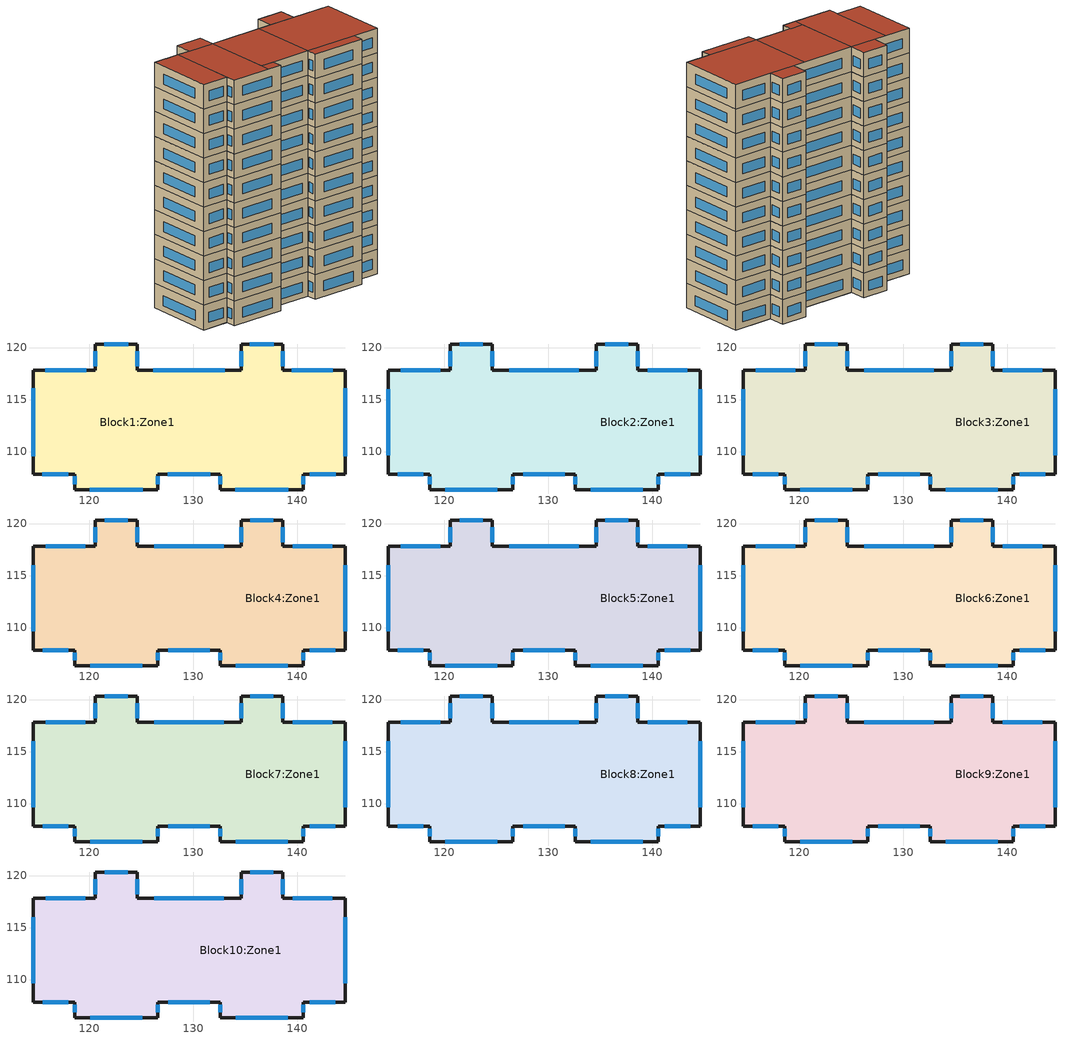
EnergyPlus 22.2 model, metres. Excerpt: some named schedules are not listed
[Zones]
Block1:Zone1
 floor ground (Copy of Project wall_3): 126.59,106.32 118.59,106.32 118.59,107.82 126.59,107.82 z0; 140.59,106.32 132.59,106.32 132.59,107.82 140.59,107.82 z0; 124.59,117.82 120.59,117.82 120.59,120.32 124.59,120.32 z0; 134.59,107.82 114.59,107.82 114.59,117.82 134.59,117.82 z0; 138.59,117.82 134.59,117.82 134.59,120.32 138.59,120.32 z0; 144.59,107.82 134.59,107.82 134.59,117.82 144.59,117.82 z0
 wall outside (Copy of Project wall_3): 120.59,117.82 114.59,117.82 114.59,107.82 118.59,107.82 118.59,106.32 126.59,106.32 126.59,107.82 132.59,107.82 132.59,106.32 140.59,106.32 140.59,107.82 144.59,107.82 144.59,117.82 138.59,117.82 138.59,120.32 134.59,120.32 134.59,117.82 124.59,117.82 124.59,120.32 120.59,120.32 120.59,117.82 z0:3.5
 window (1001): 119.7,117.82 115.78,117.82 / 114.59,116.07 114.59,109.56 / 115.48,107.82 118,107.82 / 118.59,107.6 118.59,106.83 / 120.04,106.32 125.15,106.32 / 126.59,106.83 126.59,107.6 / 127.53,107.82 131.65,107.82 / 132.59,107.6 132.59,106.83 / 134.04,106.32 139.15,106.32 / 140.59,106.83 140.59,107.6 / 141.19,107.82 143.7,107.82 / 144.59,109.56 144.59,116.07 / 143.4,117.82 139.49,117.82 / 138.59,118.19 138.59,119.66 / 137.75,120.32 135.44,120.32 / 134.59,119.66 134.59,118.19 / 133.05,117.82 126.13,117.82 / 124.59,118.19 124.59,119.66 / 123.75,120.32 121.44,120.32 / 120.59,119.66 120.59,118.19 z0.84:2.26
Block2:Zone1
 floor to Block1:Zone1 (Project internal floor_Reversed_Rev): 138.59,117.82 134.59,117.82 134.59,120.32 138.59,120.32 z3.5; 126.59,106.32 124.59,106.32 124.59,107.82 126.59,107.82 z3.5; 132.59,107.82 124.59,107.82 124.59,117.82 132.59,117.82 z3.5; 140.59,106.32 132.59,106.32 132.59,107.82 140.59,107.82 z3.5; 144.59,107.82 132.59,107.82 132.59,117.82 144.59,117.82 z3.5; 124.59,117.82 120.59,117.82 120.59,120.32 124.59,120.32 z3.5; 118.59,107.82 114.59,107.82 114.59,117.82 118.59,117.82 z3.5; 124.59,106.32 118.59,106.32 118.59,117.82 124.59,117.82 z3.5
 wall outside (Copy of Project wall_3): 120.59,117.82 114.59,117.82 114.59,107.82 118.59,107.82 118.59,106.32 126.59,106.32 126.59,107.82 132.59,107.82 132.59,106.32 140.59,106.32 140.59,107.82 144.59,107.82 144.59,117.82 138.59,117.82 138.59,120.32 134.59,120.32 134.59,117.82 124.59,117.82 124.59,120.32 120.59,120.32 120.59,117.82 z3.5:7
 window (1001): 119.64,117.82 115.84,117.82 / 114.59,115.98 114.59,109.66 / 115.52,107.82 117.96,107.82 / 118.59,107.59 118.59,106.84 / 120.11,106.32 125.07,106.32 / 126.59,106.84 126.59,107.59 / 127.59,107.82 131.59,107.82 / 132.59,107.59 132.59,106.84 / 134.11,106.32 139.07,106.32 / 140.59,106.84 140.59,107.59 / 141.23,107.82 143.67,107.82 / 144.59,109.66 144.59,115.98 / 143.35,117.82 139.55,117.82 / 138.59,118.21 138.59,119.63 / 137.71,120.32 135.47,120.32 / 134.59,119.63 134.59,118.21 / 132.95,117.82 126.23,117.82 / 124.59,118.21 124.59,119.63 / 123.71,120.32 121.47,120.32 / 120.59,119.63 120.59,118.21 z4.44:5.86
Block3:Zone1
 floor to Block2:Zone1 (Project internal floor_Reversed_Rev): 138.59,117.82 134.59,117.82 134.59,120.32 138.59,120.32 z7; 126.59,106.32 124.59,106.32 124.59,107.82 126.59,107.82 z7; 132.59,107.82 124.59,107.82 124.59,117.82 132.59,117.82 z7; 140.59,106.32 132.59,106.32 132.59,107.82 140.59,107.82 z7; 144.59,107.82 132.59,107.82 132.59,117.82 144.59,117.82 z7; 124.59,117.82 120.59,117.82 120.59,120.32 124.59,120.32 z7; 118.59,107.82 114.59,107.82 114.59,117.82 118.59,117.82 z7; 124.59,106.32 118.59,106.32 118.59,117.82 124.59,117.82 z7
 wall outside (Copy of Project wall_3): 120.59,117.82 114.59,117.82 114.59,107.82 118.59,107.82 118.59,106.32 126.59,106.32 126.59,107.82 132.59,107.82 132.59,106.32 140.59,106.32 140.59,107.82 144.59,107.82 144.59,117.82 138.59,117.82 138.59,120.32 134.59,120.32 134.59,117.82 124.59,117.82 124.59,120.32 120.59,120.32 120.59,117.82 z7:10.5
 window (1001): 119.64,117.82 115.84,117.82 / 114.59,115.98 114.59,109.66 / 115.52,107.82 117.96,107.82 / 118.59,107.59 118.59,106.84 / 120.11,106.32 125.07,106.32 / 126.59,106.84 126.59,107.59 / 127.59,107.82 131.59,107.82 / 132.59,107.59 132.59,106.84 / 134.11,106.32 139.07,106.32 / 140.59,106.84 140.59,107.59 / 141.23,107.82 143.67,107.82 / 144.59,109.66 144.59,115.98 / 143.35,117.82 139.55,117.82 / 138.59,118.21 138.59,119.63 / 137.71,120.32 135.47,120.32 / 134.59,119.63 134.59,118.21 / 132.95,117.82 126.23,117.82 / 124.59,118.21 124.59,119.63 / 123.71,120.32 121.47,120.32 / 120.59,119.63 120.59,118.21 z7.94:9.36
Block4:Zone1
 floor to Block3:Zone1 (Project internal floor_Reversed_Rev): 138.59,117.82 134.59,117.82 134.59,120.32 138.59,120.32 z10.5; 126.59,106.32 124.59,106.32 124.59,107.82 126.59,107.82 z10.5; 132.59,107.82 124.59,107.82 124.59,117.82 132.59,117.82 z10.5; 140.59,106.32 132.59,106.32 132.59,107.82 140.59,107.82 z10.5; 144.59,107.82 132.59,107.82 132.59,117.82 144.59,117.82 z10.5; 124.59,117.82 120.59,117.82 120.59,120.32 124.59,120.32 z10.5; 118.59,107.82 114.59,107.82 114.59,117.82 118.59,117.82 z10.5; 124.59,106.32 118.59,106.32 118.59,117.82 124.59,117.82 z10.5
 wall outside (Copy of Project wall_3): 120.59,117.82 114.59,117.82 114.59,107.82 118.59,107.82 118.59,106.32 126.59,106.32 126.59,107.82 132.59,107.82 132.59,106.32 140.59,106.32 140.59,107.82 144.59,107.82 144.59,117.82 138.59,117.82 138.59,120.32 134.59,120.32 134.59,117.82 124.59,117.82 124.59,120.32 120.59,120.32 120.59,117.82 z10.5:14
 window (1001): 119.64,117.82 115.84,117.82 / 114.59,115.98 114.59,109.66 / 115.52,107.82 117.96,107.82 / 118.59,107.59 118.59,106.84 / 120.11,106.32 125.07,106.32 / 126.59,106.84 126.59,107.59 / 127.59,107.82 131.59,107.82 / 132.59,107.59 132.59,106.84 / 134.11,106.32 139.07,106.32 / 140.59,106.84 140.59,107.59 / 141.23,107.82 143.67,107.82 / 144.59,109.66 144.59,115.98 / 143.35,117.82 139.55,117.82 / 138.59,118.21 138.59,119.63 / 137.71,120.32 135.47,120.32 / 134.59,119.63 134.59,118.21 / 132.95,117.82 126.23,117.82 / 124.59,118.21 124.59,119.63 / 123.71,120.32 121.47,120.32 / 120.59,119.63 120.59,118.21 z11.44:12.86
Block5:Zone1
 floor to Block4:Zone1 (Project internal floor_Reversed_Rev): 138.59,117.82 134.59,117.82 134.59,120.32 138.59,120.32 z14; 126.59,106.32 124.59,106.32 124.59,107.82 126.59,107.82 z14; 132.59,107.82 124.59,107.82 124.59,117.82 132.59,117.82 z14; 140.59,106.32 132.59,106.32 132.59,107.82 140.59,107.82 z14; 144.59,107.82 132.59,107.82 132.59,117.82 144.59,117.82 z14; 124.59,117.82 120.59,117.82 120.59,120.32 124.59,120.32 z14; 118.59,107.82 114.59,107.82 114.59,117.82 118.59,117.82 z14; 124.59,106.32 118.59,106.32 118.59,117.82 124.59,117.82 z14
 wall outside (Copy of Project wall_3): 120.59,117.82 114.59,117.82 114.59,107.82 118.59,107.82 118.59,106.32 126.59,106.32 126.59,107.82 132.59,107.82 132.59,106.32 140.59,106.32 140.59,107.82 144.59,107.82 144.59,117.82 138.59,117.82 138.59,120.32 134.59,120.32 134.59,117.82 124.59,117.82 124.59,120.32 120.59,120.32 120.59,117.82 z14:17.5
 window (1001): 119.64,117.82 115.84,117.82 / 114.59,115.98 114.59,109.66 / 115.52,107.82 117.96,107.82 / 118.59,107.59 118.59,106.84 / 120.11,106.32 125.07,106.32 / 126.59,106.84 126.59,107.59 / 127.59,107.82 131.59,107.82 / 132.59,107.59 132.59,106.84 / 134.11,106.32 139.07,106.32 / 140.59,106.84 140.59,107.59 / 141.23,107.82 143.67,107.82 / 144.59,109.66 144.59,115.98 / 143.35,117.82 139.55,117.82 / 138.59,118.21 138.59,119.63 / 137.71,120.32 135.47,120.32 / 134.59,119.63 134.59,118.21 / 132.95,117.82 126.23,117.82 / 124.59,118.21 124.59,119.63 / 123.71,120.32 121.47,120.32 / 120.59,119.63 120.59,118.21 z14.94:16.36
Block6:Zone1
 floor to Block5:Zone1 (Project internal floor_Reversed_Rev): 138.59,117.82 134.59,117.82 134.59,120.32 138.59,120.32 z17.5; 126.59,106.32 124.59,106.32 124.59,107.82 126.59,107.82 z17.5; 132.59,107.82 124.59,107.82 124.59,117.82 132.59,117.82 z17.5; 140.59,106.32 132.59,106.32 132.59,107.82 140.59,107.82 z17.5; 144.59,107.82 132.59,107.82 132.59,117.82 144.59,117.82 z17.5; 124.59,117.82 120.59,117.82 120.59,120.32 124.59,120.32 z17.5; 118.59,107.82 114.59,107.82 114.59,117.82 118.59,117.82 z17.5; 124.59,106.32 118.59,106.32 118.59,117.82 124.59,117.82 z17.5
 wall outside (Copy of Project wall_3): 120.59,117.82 114.59,117.82 114.59,107.82 118.59,107.82 118.59,106.32 126.59,106.32 126.59,107.82 132.59,107.82 132.59,106.32 140.59,106.32 140.59,107.82 144.59,107.82 144.59,117.82 138.59,117.82 138.59,120.32 134.59,120.32 134.59,117.82 124.59,117.82 124.59,120.32 120.59,120.32 120.59,117.82 z17.5:21
 window (1001): 119.64,117.82 115.84,117.82 / 114.59,115.98 114.59,109.66 / 115.52,107.82 117.96,107.82 / 118.59,107.59 118.59,106.84 / 120.11,106.32 125.07,106.32 / 126.59,106.84 126.59,107.59 / 127.59,107.82 131.59,107.82 / 132.59,107.59 132.59,106.84 / 134.11,106.32 139.07,106.32 / 140.59,106.84 140.59,107.59 / 141.23,107.82 143.67,107.82 / 144.59,109.66 144.59,115.98 / 143.35,117.82 139.55,117.82 / 138.59,118.21 138.59,119.63 / 137.71,120.32 135.47,120.32 / 134.59,119.63 134.59,118.21 / 132.95,117.82 126.23,117.82 / 124.59,118.21 124.59,119.63 / 123.71,120.32 121.47,120.32 / 120.59,119.63 120.59,118.21 z18.44:19.86
Block7:Zone1
 floor to Block6:Zone1 (Project internal floor_Reversed_Rev): 138.59,117.82 134.59,117.82 134.59,120.32 138.59,120.32 z21; 126.59,106.32 124.59,106.32 124.59,107.82 126.59,107.82 z21; 132.59,107.82 124.59,107.82 124.59,117.82 132.59,117.82 z21; 140.59,106.32 132.59,106.32 132.59,107.82 140.59,107.82 z21; 144.59,107.82 132.59,107.82 132.59,117.82 144.59,117.82 z21; 124.59,117.82 120.59,117.82 120.59,120.32 124.59,120.32 z21; 118.59,107.82 114.59,107.82 114.59,117.82 118.59,117.82 z21; 124.59,106.32 118.59,106.32 118.59,117.82 124.59,117.82 z21
 wall outside (Copy of Project wall_3): 120.59,117.82 114.59,117.82 114.59,107.82 118.59,107.82 118.59,106.32 126.59,106.32 126.59,107.82 132.59,107.82 132.59,106.32 140.59,106.32 140.59,107.82 144.59,107.82 144.59,117.82 138.59,117.82 138.59,120.32 134.59,120.32 134.59,117.82 124.59,117.82 124.59,120.32 120.59,120.32 120.59,117.82 z21:24.5
 window (1001): 119.64,117.82 115.84,117.82 / 114.59,115.98 114.59,109.66 / 115.52,107.82 117.96,107.82 / 118.59,107.59 118.59,106.84 / 120.11,106.32 125.07,106.32 / 126.59,106.84 126.59,107.59 / 127.59,107.82 131.59,107.82 / 132.59,107.59 132.59,106.84 / 134.11,106.32 139.07,106.32 / 140.59,106.84 140.59,107.59 / 141.23,107.82 143.67,107.82 / 144.59,109.66 144.59,115.98 / 143.35,117.82 139.55,117.82 / 138.59,118.21 138.59,119.63 / 137.71,120.32 135.47,120.32 / 134.59,119.63 134.59,118.21 / 132.95,117.82 126.23,117.82 / 124.59,118.21 124.59,119.63 / 123.71,120.32 121.47,120.32 / 120.59,119.63 120.59,118.21 z21.94:23.36
Block8:Zone1
 floor to Block7:Zone1 (Project internal floor_Reversed_Rev): 138.59,117.82 134.59,117.82 134.59,120.32 138.59,120.32 z24.5; 126.59,106.32 124.59,106.32 124.59,107.82 126.59,107.82 z24.5; 132.59,107.82 124.59,107.82 124.59,117.82 132.59,117.82 z24.5; 140.59,106.32 132.59,106.32 132.59,107.82 140.59,107.82 z24.5; 144.59,107.82 132.59,107.82 132.59,117.82 144.59,117.82 z24.5; 124.59,117.82 120.59,117.82 120.59,120.32 124.59,120.32 z24.5; 118.59,107.82 114.59,107.82 114.59,117.82 118.59,117.82 z24.5; 124.59,106.32 118.59,106.32 118.59,117.82 124.59,117.82 z24.5
 wall outside (Copy of Project wall_3): 120.59,117.82 114.59,117.82 114.59,107.82 118.59,107.82 118.59,106.32 126.59,106.32 126.59,107.82 132.59,107.82 132.59,106.32 140.59,106.32 140.59,107.82 144.59,107.82 144.59,117.82 138.59,117.82 138.59,120.32 134.59,120.32 134.59,117.82 124.59,117.82 124.59,120.32 120.59,120.32 120.59,117.82 z24.5:28
 window (1001): 119.64,117.82 115.84,117.82 / 114.59,115.98 114.59,109.66 / 115.52,107.82 117.96,107.82 / 118.59,107.59 118.59,106.84 / 120.11,106.32 125.07,106.32 / 126.59,106.84 126.59,107.59 / 127.59,107.82 131.59,107.82 / 132.59,107.59 132.59,106.84 / 134.11,106.32 139.07,106.32 / 140.59,106.84 140.59,107.59 / 141.23,107.82 143.67,107.82 / 144.59,109.66 144.59,115.98 / 143.35,117.82 139.55,117.82 / 138.59,118.21 138.59,119.63 / 137.71,120.32 135.47,120.32 / 134.59,119.63 134.59,118.21 / 132.95,117.82 126.23,117.82 / 124.59,118.21 124.59,119.63 / 123.71,120.32 121.47,120.32 / 120.59,119.63 120.59,118.21 z25.44:26.86
Block9:Zone1
 floor to Block8:Zone1 (Project internal floor_Reversed_Rev): 138.59,117.82 134.59,117.82 134.59,120.32 138.59,120.32 z28; 126.59,106.32 124.59,106.32 124.59,107.82 126.59,107.82 z28; 132.59,107.82 124.59,107.82 124.59,117.82 132.59,117.82 z28; 140.59,106.32 132.59,106.32 132.59,107.82 140.59,107.82 z28; 144.59,107.82 132.59,107.82 132.59,117.82 144.59,117.82 z28; 124.59,117.82 120.59,117.82 120.59,120.32 124.59,120.32 z28; 118.59,107.82 114.59,107.82 114.59,117.82 118.59,117.82 z28; 124.59,106.32 118.59,106.32 118.59,117.82 124.59,117.82 z28
 wall outside (Copy of Project wall_3): 120.59,117.82 114.59,117.82 114.59,107.82 118.59,107.82 118.59,106.32 126.59,106.32 126.59,107.82 132.59,107.82 132.59,106.32 140.59,106.32 140.59,107.82 144.59,107.82 144.59,117.82 138.59,117.82 138.59,120.32 134.59,120.32 134.59,117.82 124.59,117.82 124.59,120.32 120.59,120.32 120.59,117.82 z28:31.5
 window (1001): 119.64,117.82 115.84,117.82 / 114.59,115.98 114.59,109.66 / 115.52,107.82 117.96,107.82 / 118.59,107.59 118.59,106.84 / 120.11,106.32 125.07,106.32 / 126.59,106.84 126.59,107.59 / 127.59,107.82 131.59,107.82 / 132.59,107.59 132.59,106.84 / 134.11,106.32 139.07,106.32 / 140.59,106.84 140.59,107.59 / 141.23,107.82 143.67,107.82 / 144.59,109.66 144.59,115.98 / 143.35,117.82 139.55,117.82 / 138.59,118.21 138.59,119.63 / 137.71,120.32 135.47,120.32 / 134.59,119.63 134.59,118.21 / 132.95,117.82 126.23,117.82 / 124.59,118.21 124.59,119.63 / 123.71,120.32 121.47,120.32 / 120.59,119.63 120.59,118.21 z28.94:30.36
Block10:Zone1
 floor to Block9:Zone1 (Project internal floor_Reversed_Rev): 140.59,106.32 132.59,106.32 132.59,107.82 140.59,107.82 z31.5; 126.59,106.32 118.59,106.32 118.59,107.82 126.59,107.82 z31.5; 138.59,117.82 134.59,117.82 134.59,120.32 138.59,120.32 z31.5; 144.59,107.82 124.59,107.82 124.59,117.82 144.59,117.82 z31.5; 124.59,117.82 120.59,117.82 120.59,120.32 124.59,120.32 z31.5; 124.59,107.82 114.59,107.82 114.59,117.82 124.59,117.82 z31.5
 wall outside (Copy of Project wall_3): 120.59,117.82 114.59,117.82 114.59,107.82 118.59,107.82 118.59,106.32 126.59,106.32 126.59,107.82 132.59,107.82 132.59,106.32 140.59,106.32 140.59,107.82 144.59,107.82 144.59,117.82 138.59,117.82 138.59,120.32 134.59,120.32 134.59,117.82 124.59,117.82 124.59,120.32 120.59,120.32 120.59,117.82 z31.5:35
 window (1001): 119.64,117.82 115.84,117.82 / 114.59,115.98 114.59,109.66 / 115.52,107.82 117.96,107.82 / 118.59,107.59 118.59,106.84 / 120.11,106.32 125.07,106.32 / 126.59,106.84 126.59,107.59 / 127.59,107.82 131.59,107.82 / 132.59,107.59 132.59,106.84 / 134.11,106.32 139.07,106.32 / 140.59,106.84 140.59,107.59 / 141.23,107.82 143.67,107.82 / 144.59,109.66 144.59,115.98 / 143.35,117.82 139.55,117.82 / 138.59,118.21 138.59,119.63 / 137.71,120.32 135.47,120.32 / 134.59,119.63 134.59,118.21 / 132.95,117.82 126.23,117.82 / 124.59,118.21 124.59,119.63 / 123.71,120.32 121.47,120.32 / 120.59,119.63 120.59,118.21 z32.44:33.86
 roof outside (Copy of Project wall_3): 134.59,117.82 138.59,117.82 138.59,120.32 134.59,120.32 z35; 124.59,106.32 126.59,106.32 126.59,107.82 124.59,107.82 z35; 124.59,107.82 132.59,107.82 132.59,117.82 124.59,117.82 z35; 132.59,106.32 140.59,106.32 140.59,107.82 132.59,107.82 z35; 132.59,107.82 144.59,107.82 144.59,117.82 132.59,117.82 z35; 120.59,117.82 124.59,117.82 124.59,120.32 120.59,120.32 z35; 114.59,107.82 118.59,107.82 118.59,117.82 114.59,117.82 z35; 118.59,106.32 124.59,106.32 124.59,117.82 118.59,117.82 z35
[Site:Location]
test_1 (O1-O1:31-12)  (01-01:31-12): Latitude {deg}=39.93; Longitude {deg}=116.28; Time Zone {hr}=8; Elevation {m}=55
[Site:GroundTemperature:BuildingSurface]
18, 18, 18, 18, 18, 18, 18, 18, 18, 18, 18, 18
[Site:GroundTemperature:Deep]
14, 14, 14, 14, 14, 14, 14, 14, 14, 14, 14, 14
[Site:GroundTemperature:Shallow]
14, 14, 14, 14, 14, 14, 14, 14, 14, 14, 14, 14
[Site:GroundTemperature:FCfactorMethod]
0.14, -1.08, 1.09, 4.49, 13.37, 20.22, 24.85, 26.25, 23.86, 18.53, 11.42, 4.82
[Site:GroundReflectance]
0.2, 0.2, 0.2, 0.2, 0.2, 0.2, 0.2, 0.2, 0.2, 0.2, 0.2, 0.2
[Site:GroundReflectance:SnowModifier]
2, 2
[SizingPeriod:DesignDay] Day of Month=15; Humidity Condition Type=WetBulb; Barometric Pressure {Pa}=100666; Wind Direction {deg}=0; Rain Indicator=No; Snow Indicator=No; Daylight Saving Time Indicator=No
Name | Month | Day Type | Maximum Dry-Bulb Temperature {C} | Daily Dry-Bulb Temperature Range {deltaC} | Wetbulb or DewPoint at Maximum Dry-Bulb {C} | Wind Speed {m/s} | Solar Model Indicator | Sky Clearness
Summer Design Day in test_1 (O1-O1:31-12) Jul | 7 | SummerDesignDay | 37.7 | 11.9 | 22.9 | 0 | ASHRAEClearSky | 0.98
Summer Design Day in test_1 (O1-O1:31-12) Aug | 8 | SummerDesignDay | 35 | 11.2 | 23.7 | 0 | ASHRAEClearSky | 0.98
Summer Design Day in test_1 (O1-O1:31-12) Sep | 9 | SummerDesignDay | 31.9 | 12.8 | 21.1 | 0 | ASHRAEClearSky | 0.98
Winter Design Day in test_1 (O1-O1:31-12) | 1 | WinterDesignDay | -11 | 0 | -11 | 12.2 |  | 0
[Building]
Building: North Axis {deg}=0; Terrain=Suburbs; Loads Convergence Tolerance Value {W}=.04; Temperature Convergence Tolerance Value {deltaC}=.4; Solar Distribution=FullExterior; Maximum Number of Warmup Days=25; Minimum Number of Warmup Days=6
[Construction]
Copy of Project wall_3: Brickwork Outer_O.1, XPS Extruded Polystyrene  - CO2 Blowing_O.O795, Concrete Block (Medium)_O.1, Gypsum Plastering_O.O13
Project internal floor_Reversed_Rev: Cast Concrete (Dense)_O.1
1001: Simple 1001
[Material] Roughness=Rough; Thermal Absorptance=0.9
Name | Thickness {m} | Conductivity {W/m-K} | Density {kg/m3} | Specific Heat {J/kg-K} | Solar Absorptance | Visible Absorptance
Brickwork Outer_O.1 | .1 | 0.84 | 1700 | 800 | 0.7 | 0.7
XPS Extruded Polystyrene  - CO2 Blowing_O.O795 | .0795 | 0.034 | 35 | 1400 | 0.6 | 0.6
Concrete Block (Medium)_O.1 | .1 | 0.51 | 1400 | 1000 | 0.6 | 0.6
Gypsum Plastering_O.O13 | .013 | 0.4 | 1000 | 1000 | 0.5 | 0.5
Cast Concrete (Dense)_O.1 | .1 | 1.4 | 2100 | 840 | 0.6 | 0.6
[WindowMaterial:SimpleGlazingSystem]
Simple 1001: U-Factor {W/m2-K}=1.8; Solar Heat Gain Coefficient=.4; Visible Transmittance=.744
[Zone] Type=1; Multiplier=1; Floor Area {m2}=316.2622; Zone Inside Convection Algorithm=TARP; Part of Total Floor Area=Yes
Name | Volume {m3}
Block1:Zone1 | 1106.92
Block2:Zone1; Block3:Zone1; Block4:Zone1; Block5:Zone1; Block6:Zone1; Block7:Zone1; Block8:Zone1; Block9:Zone1; Block10:Zone1 | 1075.29
[PEOPLE] Number of People Schedule=Copy of Dwell_DomCommonAreas_Occ; Number of People Calculation Method=People/Area; People per Floor Area {person/m2}=0.019646; Fraction Radiant=.3; Sensible Heat Fraction=AutoCalculate; Carbon Dioxide Generation Rate {m3/s-W}=3.82e-08; Enable ASHRAE 55 Comfort Warnings=No; Mean Radiant Temperature Calculation Type=ZoneAveraged; Work Efficiency Schedule=Work efficiency; Clothing Insulation Calculation Method=ClothingInsulationSchedule; Air Velocity Schedule=AirVelocitySchedule
Name | Zone or ZoneList or Space or SpaceList | Activity Level Schedule | Clothing Insulation Schedule
People Block1:Zone1 | Block1:Zone1 | Activity Schedule 2426 | Clothing Schedule 2426
People Block2:Zone1 | Block2:Zone1 | Activity Schedule 2474 | Clothing Schedule 2474
People Block3:Zone1 | Block3:Zone1 | Activity Schedule 2522 | Clothing Schedule 2522
People Block4:Zone1 | Block4:Zone1 | Activity Schedule 2570 | Clothing Schedule 2570
People Block5:Zone1 | Block5:Zone1 | Activity Schedule 2618 | Clothing Schedule 2618
People Block6:Zone1 | Block6:Zone1 | Activity Schedule 2666 | Clothing Schedule 2666
People Block7:Zone1 | Block7:Zone1 | Activity Schedule 2714 | Clothing Schedule 2714
People Block8:Zone1 | Block8:Zone1 | Activity Schedule 2762 | Clothing Schedule 2762
People Block9:Zone1 | Block9:Zone1 | Activity Schedule 2810 | Clothing Schedule 2810
People Block10:Zone1 | Block10:Zone1 | Activity Schedule 2858 | Clothing Schedule 2858
[Lights] Schedule=Copy of Dwell_DomCommonAreas_Light; Design Level Calculation Method=Watts/Area; Watts per Zone Floor Area {W/m2}=5; Return Air Fraction=0; Fraction Radiant=.42; Fraction Visible=.18; Fraction Replaceable=1
Name | Zone or ZoneList or Space or SpaceList
Block1:Zone1 | Block1:Zone1
Block2:Zone1 | Block2:Zone1
Block3:Zone1 | Block3:Zone1
Block4:Zone1 | Block4:Zone1
Block5:Zone1 | Block5:Zone1
Block6:Zone1 | Block6:Zone1
Block7:Zone1 | Block7:Zone1
Block8:Zone1 | Block8:Zone1
Block9:Zone1 | Block9:Zone1
Block10:Zone1 | Block10:Zone1
[OtherEquipment] Fuel Type=Electricity; Schedule=Copy of Dwell_DomCommonAreas_Equip; Design Level Calculation Method=Watts/Area; Power per Zone Floor Area {W/m2}=3.8; Fraction Latent=0; Fraction Radiant=.2; Fraction Lost=0; Carbon Dioxide Generation Rate {m3/s-W}=0
Name | Zone or ZoneList or Space or SpaceList
Block1:Zone1 Equipment gain 1 | Block1:Zone1
Block2:Zone1 Equipment gain 1 | Block2:Zone1
Block3:Zone1 Equipment gain 1 | Block3:Zone1
Block4:Zone1 Equipment gain 1 | Block4:Zone1
Block5:Zone1 Equipment gain 1 | Block5:Zone1
Block6:Zone1 Equipment gain 1 | Block6:Zone1
Block7:Zone1 Equipment gain 1 | Block7:Zone1
Block8:Zone1 Equipment gain 1 | Block8:Zone1
Block9:Zone1 Equipment gain 1 | Block9:Zone1
Block10:Zone1 Equipment gain 1 | Block10:Zone1
[ZoneInfiltration:DesignFlowRate] Schedule=On 24/7; Design Flow Rate Calculation Method=Flow/zone; Constant Term Coefficient=1; Temperature Term Coefficient=0; Velocity Term Coefficient=0; Velocity Squared Term Coefficient=0
Name | Zone or ZoneList or Space or SpaceList | Design Flow Rate {m3/s}
Block1:Zone1 Infiltration | Block1:Zone1 | .098393
Block2:Zone1 Infiltration | Block2:Zone1 | .095581
Block3:Zone1 Infiltration | Block3:Zone1 | .095581
Block4:Zone1 Infiltration | Block4:Zone1 | .095581
Block5:Zone1 Infiltration | Block5:Zone1 | .095581
Block6:Zone1 Infiltration | Block6:Zone1 | .095581
Block7:Zone1 Infiltration | Block7:Zone1 | .095581
Block8:Zone1 Infiltration | Block8:Zone1 | .095581
Block9:Zone1 Infiltration | Block9:Zone1 | .095581
Block10:Zone1 Infiltration | Block10:Zone1 | .095581
[Sizing:Zone] Zone Cooling Design Supply Air Temperature Input Method=SupplyAirTemperature; Zone Cooling Design Supply Air Temperature {C}=12; Zone Cooling Design Supply Air Temperature Difference {deltaC}=0; Zone Heating Design Supply Air Temperature Input Method=SupplyAirTemperature; Zone Heating Design Supply Air Temperature {C}=35; Zone Heating Design Supply Air Temperature Difference {deltaC}=0; Zone Cooling Design Supply Air Humidity Ratio {kgWater/kgDryAir}=0.0077; Zone Heating Design Supply Air Humidity Ratio {kgWater/kgDryAir}=0.0156; Zone Heating Sizing Factor=1.25; Zone Cooling Sizing Factor=1.15; Cooling Design Air Flow Method=DesignDay; Cooling Minimum Air Flow Fraction=0; Heating Design Air Flow Method=DesignDay; Account for Dedicated Outdoor Air System=No; Dedicated Outdoor Air System Control Strategy=NeutralSupplyAir; Dedicated Outdoor Air Low Setpoint Temperature for Design {C}=autosize; Dedicated Outdoor Air High Setpoint Temperature for Design {C}=autosize; Zone Load Sizing Method=Sensible Load Only No Latent Load; Zone Latent Cooling Design Supply Air Humidity Ratio Input Method=HumidityRatioDifference; Zone Cooling Design Supply Air Humidity Ratio Difference {kgWater/kgDryAir}=0.005; Zone Latent Heating Design Supply Air Humidity Ratio Input Method=HumidityRatioDifference; Zone Humidification Design Supply Air Humidity Ratio Difference {kgWater/kgDryAir}=0.005
Name | Design Specification Outdoor Air Object | Design Specification Zone Air Distribution Object
Block1:Zone1 | Block1:Zone1 | Block1:Zone1
Block2:Zone1 | Block2:Zone1 | Block2:Zone1
Block3:Zone1 | Block3:Zone1 | Block3:Zone1
Block4:Zone1 | Block4:Zone1 | Block4:Zone1
Block5:Zone1 | Block5:Zone1 | Block5:Zone1
Block6:Zone1 | Block6:Zone1 | Block6:Zone1
Block7:Zone1 | Block7:Zone1 | Block7:Zone1
Block8:Zone1 | Block8:Zone1 | Block8:Zone1
Block9:Zone1 | Block9:Zone1 | Block9:Zone1
Block10:Zone1 | Block10:Zone1 | Block10:Zone1
[DesignSpecification:ZoneAirDistribution] Zone Air Distribution Effectiveness in Cooling Mode=1; Zone Air Distribution Effectiveness in Heating Mode=1
Block1:Zone1; Block2:Zone1; Block3:Zone1; Block4:Zone1; Block5:Zone1; Block6:Zone1; Block7:Zone1; Block8:Zone1; Block9:Zone1; Block10:Zone1
[DesignSpecification:OutdoorAir] Outdoor Air Method=Sum; Outdoor Air Flow per Person {m3/s-person}=.008333; Outdoor Air Flow per Zone Floor Area {m3/s-m2}=0; Outdoor Air Flow per Zone {m3/s}=0; Outdoor Air Flow Air Changes per Hour {1/hr}=0; Outdoor Air Schedule=Copy of Dwell_DomCommonAreas_Occ
Block1:Zone1; Block2:Zone1; Block3:Zone1; Block4:Zone1; Block5:Zone1; Block6:Zone1; Block7:Zone1; Block8:Zone1; Block9:Zone1; Block10:Zone1
[ZoneControl:Thermostat] Control Type Schedule=Zone Control Type Sched
Name | Zone or ZoneList | Control 1
Block1:Zone1 Thermostat | Block1:Zone1 | Dual Setpoint - Zone Block1:Zone1
Block2:Zone1 Thermostat | Block2:Zone1 | Dual Setpoint - Zone Block2:Zone1
Block3:Zone1 Thermostat | Block3:Zone1 | Dual Setpoint - Zone Block3:Zone1
Block4:Zone1 Thermostat | Block4:Zone1 | Dual Setpoint - Zone Block4:Zone1
Block5:Zone1 Thermostat | Block5:Zone1 | Dual Setpoint - Zone Block5:Zone1
Block6:Zone1 Thermostat | Block6:Zone1 | Dual Setpoint - Zone Block6:Zone1
Block7:Zone1 Thermostat | Block7:Zone1 | Dual Setpoint - Zone Block7:Zone1
Block8:Zone1 Thermostat | Block8:Zone1 | Dual Setpoint - Zone Block8:Zone1
Block9:Zone1 Thermostat | Block9:Zone1 | Dual Setpoint - Zone Block9:Zone1
Block10:Zone1 Thermostat | Block10:Zone1 | Dual Setpoint - Zone Block10:Zone1
[ThermostatSetpoint:DualSetpoint]
Name | Heating Setpoint Temperature Schedule | Cooling Setpoint Temperature Schedule
Dual Setpoint - Zone Block1:Zone1 | Block1:Zone1 Heating Setpoint Schedule | Block1:Zone1 Cooling SP Sch
Dual Setpoint - Zone Block2:Zone1 | Block2:Zone1 Heating Setpoint Schedule | Block2:Zone1 Cooling SP Sch
Dual Setpoint - Zone Block3:Zone1 | Block3:Zone1 Heating Setpoint Schedule | Block3:Zone1 Cooling SP Sch
Dual Setpoint - Zone Block4:Zone1 | Block4:Zone1 Heating Setpoint Schedule | Block4:Zone1 Cooling SP Sch
Dual Setpoint - Zone Block5:Zone1 | Block5:Zone1 Heating Setpoint Schedule | Block5:Zone1 Cooling SP Sch
Dual Setpoint - Zone Block6:Zone1 | Block6:Zone1 Heating Setpoint Schedule | Block6:Zone1 Cooling SP Sch
Dual Setpoint - Zone Block7:Zone1 | Block7:Zone1 Heating Setpoint Schedule | Block7:Zone1 Cooling SP Sch
Dual Setpoint - Zone Block8:Zone1 | Block8:Zone1 Heating Setpoint Schedule | Block8:Zone1 Cooling SP Sch
Dual Setpoint - Zone Block9:Zone1 | Block9:Zone1 Heating Setpoint Schedule | Block9:Zone1 Cooling SP Sch
Dual Setpoint - Zone Block10:Zone1 | Block10:Zone1 Heating Setpoint Schedule | Block10:Zone1 Cooling SP Sch
[Zone equipment]
Block1:Zone1: Block1:Zone1 Ideal Loads Air
Block2:Zone1: Block2:Zone1 Ideal Loads Air
Block3:Zone1: Block3:Zone1 Ideal Loads Air
Block4:Zone1: Block4:Zone1 Ideal Loads Air
Block5:Zone1: Block5:Zone1 Ideal Loads Air
Block6:Zone1: Block6:Zone1 Ideal Loads Air
Block7:Zone1: Block7:Zone1 Ideal Loads Air
Block8:Zone1: Block8:Zone1 Ideal Loads Air
Block9:Zone1: Block9:Zone1 Ideal Loads Air
Block10:Zone1: Block10:Zone1 Ideal Loads Air
[ZoneHVAC:IdealLoadsAirSystem] Maximum Heating Supply Air Temperature {C}=35; Minimum Cooling Supply Air Temperature {C}=12; Maximum Heating Supply Air Humidity Ratio {kgWater/kgDryAir}=0.0156; Minimum Cooling Supply Air Humidity Ratio {kgWater/kgDryAir}=0.0077; Heating Limit=LimitCapacity; Maximum Heating Air Flow Rate {m3/s}=Autosize; Maximum Sensible Heating Capacity {W}=Autosize; Cooling Limit=LimitFlowRateAndCapacity; Maximum Cooling Air Flow Rate {m3/s}=Autosize; Maximum Total Cooling Capacity {W}=Autosize; Dehumidification Control Type=None; Humidification Control Type=None; Outdoor Air Economizer Type=NoEconomizer; Heat Recovery Type=None
Name | Heating Availability Schedule | Cooling Availability Schedule | Design Specification Outdoor Air Object
Block1:Zone1 Ideal Loads Air | Block1:Zone1 Heating Availability Sch | Block1:Zone1 Cooling Availability Sch | Block1:Zone1
Block2:Zone1 Ideal Loads Air | Block2:Zone1 Heating Availability Sch | Block2:Zone1 Cooling Availability Sch | Block2:Zone1
Block3:Zone1 Ideal Loads Air | Block3:Zone1 Heating Availability Sch | Block3:Zone1 Cooling Availability Sch | Block3:Zone1
Block4:Zone1 Ideal Loads Air | Block4:Zone1 Heating Availability Sch | Block4:Zone1 Cooling Availability Sch | Block4:Zone1
Block5:Zone1 Ideal Loads Air | Block5:Zone1 Heating Availability Sch | Block5:Zone1 Cooling Availability Sch | Block5:Zone1
Block6:Zone1 Ideal Loads Air | Block6:Zone1 Heating Availability Sch | Block6:Zone1 Cooling Availability Sch | Block6:Zone1
Block7:Zone1 Ideal Loads Air | Block7:Zone1 Heating Availability Sch | Block7:Zone1 Cooling Availability Sch | Block7:Zone1
Block8:Zone1 Ideal Loads Air | Block8:Zone1 Heating Availability Sch | Block8:Zone1 Cooling Availability Sch | Block8:Zone1
Block9:Zone1 Ideal Loads Air | Block9:Zone1 Heating Availability Sch | Block9:Zone1 Cooling Availability Sch | Block9:Zone1
Block10:Zone1 Ideal Loads Air | Block10:Zone1 Heating Availability Sch | Block10:Zone1 Cooling Availability Sch | Block10:Zone1
[Schedule:Compact]
Work efficiency: Through: 12/31, For: AllDays, Until: 24:00, 0
AirVelocitySchedule: Through: 12/31, For: AllDays, Until: 24:00, .137
On 24/7: Through: 12/31, For: AllDays, Until: 24:00, 1
Activity Schedule 2426; Activity Schedule 2474; Activity Schedule 2522; Activity Schedule 2570; Activity Schedule 2618; Activity Schedule 2666; Activity Schedule 2714; Activity Schedule 2762; Activity Schedule 2810; Activity Schedule 2858: Through: 12/31, For: AllDays, Until: 24:00, 162
Clothing Schedule 2426; Clothing Schedule 2474; Clothing Schedule 2522; Clothing Schedule 2570; Clothing Schedule 2618; Clothing Schedule 2666; Clothing Schedule 2714; Clothing Schedule 2762; Clothing Schedule 2810; Clothing Schedule 2858: Through: 4/1, For: AllDays, Until: 24:00, 1, Through: 9/30, For: AllDays, Until: 24:00, .5, Through: 12/31, For: AllDays, Until: 24:00, 1
[Schedule:Week:Daily]
Summer Control Type Week Sch: Summer Control Type Day Sch, Summer Control Type Day Sch, Summer Control Type Day Sch, Summer Control Type Day Sch, Summer Control Type Day Sch, Summer Control Type Day Sch, Summer Control Type Day Sch, Summer Control Type Day Sch, Summer Control Type Day Sch, Summer Control Type Day Sch, Summer Control Type Day Sch, Summer Control Type Day Sch
Winter Control Type Week Sch: Winter Control Type Day Sch, Winter Control Type Day Sch, Winter Control Type Day Sch, Winter Control Type Day Sch, Winter Control Type Day Sch, Winter Control Type Day Sch, Winter Control Type Day Sch, Winter Control Type Day Sch, Winter Control Type Day Sch, Winter Control Type Day Sch, Winter Control Type Day Sch, Winter Control Type Day Sch
Copy of Dwell_DomCommonAreas_Occ_Jan; Copy of Dwell_DomCommonAreas_Occ_Feb; Copy of Dwell_DomCommonAreas_Occ_Mar; Copy of Dwell_DomCommonAreas_Occ_Apr; Copy of Dwell_DomCommonAreas_Occ_May; Copy of Dwell_DomCommonAreas_Occ_Jun; Copy of Dwell_DomCommonAreas_Occ_Jul; Copy of Dwell_DomCommonAreas_Occ_Aug; Copy of Dwell_DomCommonAreas_Occ_Sep; Copy of Dwell_DomCommonAreas_Occ_Oct; Copy of Dwell_DomCommonAreas_Occ_Nov; Copy of Dwell_DomCommonAreas_Occ_Dec: 10000, 10000, 10000, 10000, 10000, 10000, 10000, 10000, 10000, 11, 10000, 10000
Copy of Dwell_DomCommonAreas_Equip_Jan; Copy of Dwell_DomCommonAreas_Equip_Feb; Copy of Dwell_DomCommonAreas_Equip_Mar; Copy of Dwell_DomCommonAreas_Equip_Apr; Copy of Dwell_DomCommonAreas_Equip_May; Copy of Dwell_DomCommonAreas_Equip_Jun; Copy of Dwell_DomCommonAreas_Equip_Jul; Copy of Dwell_DomCommonAreas_Equip_Aug; Copy of Dwell_DomCommonAreas_Equip_Sep; Copy of Dwell_DomCommonAreas_Equip_Oct; Copy of Dwell_DomCommonAreas_Equip_Nov; Copy of Dwell_DomCommonAreas_Equip_Dec: 10001, 10001, 10001, 10001, 10001, 10001, 10001, 10001, 10001, 11, 10001, 10001
Copy of Dwell_DomCommonAreas_Light_Jan; Copy of Dwell_DomCommonAreas_Light_Feb; Copy of Dwell_DomCommonAreas_Light_Mar; Copy of Dwell_DomCommonAreas_Light_Apr; Copy of Dwell_DomCommonAreas_Light_May; Copy of Dwell_DomCommonAreas_Light_Jun; Copy of Dwell_DomCommonAreas_Light_Jul; Copy of Dwell_DomCommonAreas_Light_Aug; Copy of Dwell_DomCommonAreas_Light_Sep; Copy of Dwell_DomCommonAreas_Light_Oct; Copy of Dwell_DomCommonAreas_Light_Nov; Copy of Dwell_DomCommonAreas_Light_Dec: 10002, 10002, 10002, 10002, 10002, 10002, 10002, 10002, 10002, 11, 10002, 10002
[Schedule:Year]
Copy of Dwell_DomCommonAreas_Occ: Copy of Dwell_DomCommonAreas_Occ_Jan, 1, 1, 1, 31, Copy of Dwell_DomCommonAreas_Occ_Feb, 2, 1, 2, 28, Copy of Dwell_DomCommonAreas_Occ_Mar, 3, 1, 3, 31, Copy of Dwell_DomCommonAreas_Occ_Apr, 4, 1, 4, 30, Copy of Dwell_DomCommonAreas_Occ_May, 5, 1, 5, 31, Copy of Dwell_DomCommonAreas_Occ_Jun, 6, 1, 6, 30, Copy of Dwell_DomCommonAreas_Occ_Jul, 7, 1, 7, 31, Copy of Dwell_DomCommonAreas_Occ_Aug, 8, 1, 8, 31, Copy of Dwell_DomCommonAreas_Occ_Sep, 9, 1, 9, 30, Copy of Dwell_DomCommonAreas_Occ_Oct, 10, 1, 10, 31, Copy of Dwell_DomCommonAreas_Occ_Nov, 11, 1, 11, 30, Copy of Dwell_DomCommonAreas_Occ_Dec, 12, 1, 12, 31
Copy of Dwell_DomCommonAreas_Equip: Copy of Dwell_DomCommonAreas_Equip_Jan, 1, 1, 1, 31, Copy of Dwell_DomCommonAreas_Equip_Feb, 2, 1, 2, 28, Copy of Dwell_DomCommonAreas_Equip_Mar, 3, 1, 3, 31, Copy of Dwell_DomCommonAreas_Equip_Apr, 4, 1, 4, 30, Copy of Dwell_DomCommonAreas_Equip_May, 5, 1, 5, 31, Copy of Dwell_DomCommonAreas_Equip_Jun, 6, 1, 6, 30, Copy of Dwell_DomCommonAreas_Equip_Jul, 7, 1, 7, 31, Copy of Dwell_DomCommonAreas_Equip_Aug, 8, 1, 8, 31, Copy of Dwell_DomCommonAreas_Equip_Sep, 9, 1, 9, 30, Copy of Dwell_DomCommonAreas_Equip_Oct, 10, 1, 10, 31, Copy of Dwell_DomCommonAreas_Equip_Nov, 11, 1, 11, 30, Copy of Dwell_DomCommonAreas_Equip_Dec, 12, 1, 12, 31
Copy of Dwell_DomCommonAreas_Light: Copy of Dwell_DomCommonAreas_Light_Jan, 1, 1, 1, 31, Copy of Dwell_DomCommonAreas_Light_Feb, 2, 1, 2, 28, Copy of Dwell_DomCommonAreas_Light_Mar, 3, 1, 3, 31, Copy of Dwell_DomCommonAreas_Light_Apr, 4, 1, 4, 30, Copy of Dwell_DomCommonAreas_Light_May, 5, 1, 5, 31, Copy of Dwell_DomCommonAreas_Light_Jun, 6, 1, 6, 30, Copy of Dwell_DomCommonAreas_Light_Jul, 7, 1, 7, 31, Copy of Dwell_DomCommonAreas_Light_Aug, 8, 1, 8, 31, Copy of Dwell_DomCommonAreas_Light_Sep, 9, 1, 9, 30, Copy of Dwell_DomCommonAreas_Light_Oct, 10, 1, 10, 31, Copy of Dwell_DomCommonAreas_Light_Nov, 11, 1, 11, 30, Copy of Dwell_DomCommonAreas_Light_Dec, 12, 1, 12, 31
Zone Control Type Sched: Winter Control Type Week Sch, 1, 1, 3, 31, Summer Control Type Week Sch, 4, 1, 9, 30, Winter Control Type Week Sch, 10, 1, 12, 31
Block1:Zone1 Heating Availability Sch: Block1:Zone1 Heating Availability Sch_Jan, 1, 1, 1, 31, Block1:Zone1 Heating Availability Sch_Feb, 2, 1, 2, 28, Block1:Zone1 Heating Availability Sch_Mar, 3, 1, 3, 31, Block1:Zone1 Heating Availability Sch_Apr, 4, 1, 4, 30, Block1:Zone1 Heating Availability Sch_May, 5, 1, 5, 31, Block1:Zone1 Heating Availability Sch_Jun, 6, 1, 6, 30, Block1:Zone1 Heating Availability Sch_Jul, 7, 1, 7, 31, Block1:Zone1 Heating Availability Sch_Aug, 8, 1, 8, 31, Block1:Zone1 Heating Availability Sch_Sep, 9, 1, 9, 30, Block1:Zone1 Heating Availability Sch_Oct, 10, 1, 10, 31, Block1:Zone1 Heating Availability Sch_Nov, 11, 1, 11, 30, Block1:Zone1 Heating Availability Sch_Dec, 12, 1, 12, 31
Block1:Zone1 Cooling Availability Sch: Block1:Zone1 Cooling Availability Sch_Jan, 1, 1, 1, 31, Block1:Zone1 Cooling Availability Sch_Feb, 2, 1, 2, 28, Block1:Zone1 Cooling Availability Sch_Mar, 3, 1, 3, 31, Block1:Zone1 Cooling Availability Sch_Apr, 4, 1, 4, 30, Block1:Zone1 Cooling Availability Sch_May, 5, 1, 5, 31, Block1:Zone1 Cooling Availability Sch_Jun, 6, 1, 6, 30, Block1:Zone1 Cooling Availability Sch_Jul, 7, 1, 7, 31, Block1:Zone1 Cooling Availability Sch_Aug, 8, 1, 8, 31, Block1:Zone1 Cooling Availability Sch_Sep, 9, 1, 9, 30, Block1:Zone1 Cooling Availability Sch_Oct, 10, 1, 10, 31, Block1:Zone1 Cooling Availability Sch_Nov, 11, 1, 11, 30, Block1:Zone1 Cooling Availability Sch_Dec, 12, 1, 12, 31
Block2:Zone1 Heating Availability Sch: Block2:Zone1 Heating Availability Sch_Jan, 1, 1, 1, 31, Block2:Zone1 Heating Availability Sch_Feb, 2, 1, 2, 28, Block2:Zone1 Heating Availability Sch_Mar, 3, 1, 3, 31, Block2:Zone1 Heating Availability Sch_Apr, 4, 1, 4, 30, Block2:Zone1 Heating Availability Sch_May, 5, 1, 5, 31, Block2:Zone1 Heating Availability Sch_Jun, 6, 1, 6, 30, Block2:Zone1 Heating Availability Sch_Jul, 7, 1, 7, 31, Block2:Zone1 Heating Availability Sch_Aug, 8, 1, 8, 31, Block2:Zone1 Heating Availability Sch_Sep, 9, 1, 9, 30, Block2:Zone1 Heating Availability Sch_Oct, 10, 1, 10, 31, Block2:Zone1 Heating Availability Sch_Nov, 11, 1, 11, 30, Block2:Zone1 Heating Availability Sch_Dec, 12, 1, 12, 31
Block2:Zone1 Cooling Availability Sch: Block2:Zone1 Cooling Availability Sch_Jan, 1, 1, 1, 31, Block2:Zone1 Cooling Availability Sch_Feb, 2, 1, 2, 28, Block2:Zone1 Cooling Availability Sch_Mar, 3, 1, 3, 31, Block2:Zone1 Cooling Availability Sch_Apr, 4, 1, 4, 30, Block2:Zone1 Cooling Availability Sch_May, 5, 1, 5, 31, Block2:Zone1 Cooling Availability Sch_Jun, 6, 1, 6, 30, Block2:Zone1 Cooling Availability Sch_Jul, 7, 1, 7, 31, Block2:Zone1 Cooling Availability Sch_Aug, 8, 1, 8, 31, Block2:Zone1 Cooling Availability Sch_Sep, 9, 1, 9, 30, Block2:Zone1 Cooling Availability Sch_Oct, 10, 1, 10, 31, Block2:Zone1 Cooling Availability Sch_Nov, 11, 1, 11, 30, Block2:Zone1 Cooling Availability Sch_Dec, 12, 1, 12, 31
Block3:Zone1 Heating Availability Sch: Block3:Zone1 Heating Availability Sch_Jan, 1, 1, 1, 31, Block3:Zone1 Heating Availability Sch_Feb, 2, 1, 2, 28, Block3:Zone1 Heating Availability Sch_Mar, 3, 1, 3, 31, Block3:Zone1 Heating Availability Sch_Apr, 4, 1, 4, 30, Block3:Zone1 Heating Availability Sch_May, 5, 1, 5, 31, Block3:Zone1 Heating Availability Sch_Jun, 6, 1, 6, 30, Block3:Zone1 Heating Availability Sch_Jul, 7, 1, 7, 31, Block3:Zone1 Heating Availability Sch_Aug, 8, 1, 8, 31, Block3:Zone1 Heating Availability Sch_Sep, 9, 1, 9, 30, Block3:Zone1 Heating Availability Sch_Oct, 10, 1, 10, 31, Block3:Zone1 Heating Availability Sch_Nov, 11, 1, 11, 30, Block3:Zone1 Heating Availability Sch_Dec, 12, 1, 12, 31
Block3:Zone1 Cooling Availability Sch: Block3:Zone1 Cooling Availability Sch_Jan, 1, 1, 1, 31, Block3:Zone1 Cooling Availability Sch_Feb, 2, 1, 2, 28, Block3:Zone1 Cooling Availability Sch_Mar, 3, 1, 3, 31, Block3:Zone1 Cooling Availability Sch_Apr, 4, 1, 4, 30, Block3:Zone1 Cooling Availability Sch_May, 5, 1, 5, 31, Block3:Zone1 Cooling Availability Sch_Jun, 6, 1, 6, 30, Block3:Zone1 Cooling Availability Sch_Jul, 7, 1, 7, 31, Block3:Zone1 Cooling Availability Sch_Aug, 8, 1, 8, 31, Block3:Zone1 Cooling Availability Sch_Sep, 9, 1, 9, 30, Block3:Zone1 Cooling Availability Sch_Oct, 10, 1, 10, 31, Block3:Zone1 Cooling Availability Sch_Nov, 11, 1, 11, 30, Block3:Zone1 Cooling Availability Sch_Dec, 12, 1, 12, 31
Block4:Zone1 Heating Availability Sch: Block4:Zone1 Heating Availability Sch_Jan, 1, 1, 1, 31, Block4:Zone1 Heating Availability Sch_Feb, 2, 1, 2, 28, Block4:Zone1 Heating Availability Sch_Mar, 3, 1, 3, 31, Block4:Zone1 Heating Availability Sch_Apr, 4, 1, 4, 30, Block4:Zone1 Heating Availability Sch_May, 5, 1, 5, 31, Block4:Zone1 Heating Availability Sch_Jun, 6, 1, 6, 30, Block4:Zone1 Heating Availability Sch_Jul, 7, 1, 7, 31, Block4:Zone1 Heating Availability Sch_Aug, 8, 1, 8, 31, Block4:Zone1 Heating Availability Sch_Sep, 9, 1, 9, 30, Block4:Zone1 Heating Availability Sch_Oct, 10, 1, 10, 31, Block4:Zone1 Heating Availability Sch_Nov, 11, 1, 11, 30, Block4:Zone1 Heating Availability Sch_Dec, 12, 1, 12, 31
Block4:Zone1 Cooling Availability Sch: Block4:Zone1 Cooling Availability Sch_Jan, 1, 1, 1, 31, Block4:Zone1 Cooling Availability Sch_Feb, 2, 1, 2, 28, Block4:Zone1 Cooling Availability Sch_Mar, 3, 1, 3, 31, Block4:Zone1 Cooling Availability Sch_Apr, 4, 1, 4, 30, Block4:Zone1 Cooling Availability Sch_May, 5, 1, 5, 31, Block4:Zone1 Cooling Availability Sch_Jun, 6, 1, 6, 30, Block4:Zone1 Cooling Availability Sch_Jul, 7, 1, 7, 31, Block4:Zone1 Cooling Availability Sch_Aug, 8, 1, 8, 31, Block4:Zone1 Cooling Availability Sch_Sep, 9, 1, 9, 30, Block4:Zone1 Cooling Availability Sch_Oct, 10, 1, 10, 31, Block4:Zone1 Cooling Availability Sch_Nov, 11, 1, 11, 30, Block4:Zone1 Cooling Availability Sch_Dec, 12, 1, 12, 31
Block5:Zone1 Heating Availability Sch: Block5:Zone1 Heating Availability Sch_Jan, 1, 1, 1, 31, Block5:Zone1 Heating Availability Sch_Feb, 2, 1, 2, 28, Block5:Zone1 Heating Availability Sch_Mar, 3, 1, 3, 31, Block5:Zone1 Heating Availability Sch_Apr, 4, 1, 4, 30, Block5:Zone1 Heating Availability Sch_May, 5, 1, 5, 31, Block5:Zone1 Heating Availability Sch_Jun, 6, 1, 6, 30, Block5:Zone1 Heating Availability Sch_Jul, 7, 1, 7, 31, Block5:Zone1 Heating Availability Sch_Aug, 8, 1, 8, 31, Block5:Zone1 Heating Availability Sch_Sep, 9, 1, 9, 30, Block5:Zone1 Heating Availability Sch_Oct, 10, 1, 10, 31, Block5:Zone1 Heating Availability Sch_Nov, 11, 1, 11, 30, Block5:Zone1 Heating Availability Sch_Dec, 12, 1, 12, 31
Block5:Zone1 Cooling Availability Sch: Block5:Zone1 Cooling Availability Sch_Jan, 1, 1, 1, 31, Block5:Zone1 Cooling Availability Sch_Feb, 2, 1, 2, 28, Block5:Zone1 Cooling Availability Sch_Mar, 3, 1, 3, 31, Block5:Zone1 Cooling Availability Sch_Apr, 4, 1, 4, 30, Block5:Zone1 Cooling Availability Sch_May, 5, 1, 5, 31, Block5:Zone1 Cooling Availability Sch_Jun, 6, 1, 6, 30, Block5:Zone1 Cooling Availability Sch_Jul, 7, 1, 7, 31, Block5:Zone1 Cooling Availability Sch_Aug, 8, 1, 8, 31, Block5:Zone1 Cooling Availability Sch_Sep, 9, 1, 9, 30, Block5:Zone1 Cooling Availability Sch_Oct, 10, 1, 10, 31, Block5:Zone1 Cooling Availability Sch_Nov, 11, 1, 11, 30, Block5:Zone1 Cooling Availability Sch_Dec, 12, 1, 12, 31
Block6:Zone1 Heating Availability Sch: Block6:Zone1 Heating Availability Sch_Jan, 1, 1, 1, 31, Block6:Zone1 Heating Availability Sch_Feb, 2, 1, 2, 28, Block6:Zone1 Heating Availability Sch_Mar, 3, 1, 3, 31, Block6:Zone1 Heating Availability Sch_Apr, 4, 1, 4, 30, Block6:Zone1 Heating Availability Sch_May, 5, 1, 5, 31, Block6:Zone1 Heating Availability Sch_Jun, 6, 1, 6, 30, Block6:Zone1 Heating Availability Sch_Jul, 7, 1, 7, 31, Block6:Zone1 Heating Availability Sch_Aug, 8, 1, 8, 31, Block6:Zone1 Heating Availability Sch_Sep, 9, 1, 9, 30, Block6:Zone1 Heating Availability Sch_Oct, 10, 1, 10, 31, Block6:Zone1 Heating Availability Sch_Nov, 11, 1, 11, 30, Block6:Zone1 Heating Availability Sch_Dec, 12, 1, 12, 31
Block6:Zone1 Cooling Availability Sch: Block6:Zone1 Cooling Availability Sch_Jan, 1, 1, 1, 31, Block6:Zone1 Cooling Availability Sch_Feb, 2, 1, 2, 28, Block6:Zone1 Cooling Availability Sch_Mar, 3, 1, 3, 31, Block6:Zone1 Cooling Availability Sch_Apr, 4, 1, 4, 30, Block6:Zone1 Cooling Availability Sch_May, 5, 1, 5, 31, Block6:Zone1 Cooling Availability Sch_Jun, 6, 1, 6, 30, Block6:Zone1 Cooling Availability Sch_Jul, 7, 1, 7, 31, Block6:Zone1 Cooling Availability Sch_Aug, 8, 1, 8, 31, Block6:Zone1 Cooling Availability Sch_Sep, 9, 1, 9, 30, Block6:Zone1 Cooling Availability Sch_Oct, 10, 1, 10, 31, Block6:Zone1 Cooling Availability Sch_Nov, 11, 1, 11, 30, Block6:Zone1 Cooling Availability Sch_Dec, 12, 1, 12, 31
Block7:Zone1 Heating Availability Sch: Block7:Zone1 Heating Availability Sch_Jan, 1, 1, 1, 31, Block7:Zone1 Heating Availability Sch_Feb, 2, 1, 2, 28, Block7:Zone1 Heating Availability Sch_Mar, 3, 1, 3, 31, Block7:Zone1 Heating Availability Sch_Apr, 4, 1, 4, 30, Block7:Zone1 Heating Availability Sch_May, 5, 1, 5, 31, Block7:Zone1 Heating Availability Sch_Jun, 6, 1, 6, 30, Block7:Zone1 Heating Availability Sch_Jul, 7, 1, 7, 31, Block7:Zone1 Heating Availability Sch_Aug, 8, 1, 8, 31, Block7:Zone1 Heating Availability Sch_Sep, 9, 1, 9, 30, Block7:Zone1 Heating Availability Sch_Oct, 10, 1, 10, 31, Block7:Zone1 Heating Availability Sch_Nov, 11, 1, 11, 30, Block7:Zone1 Heating Availability Sch_Dec, 12, 1, 12, 31
Block7:Zone1 Cooling Availability Sch: Block7:Zone1 Cooling Availability Sch_Jan, 1, 1, 1, 31, Block7:Zone1 Cooling Availability Sch_Feb, 2, 1, 2, 28, Block7:Zone1 Cooling Availability Sch_Mar, 3, 1, 3, 31, Block7:Zone1 Cooling Availability Sch_Apr, 4, 1, 4, 30, Block7:Zone1 Cooling Availability Sch_May, 5, 1, 5, 31, Block7:Zone1 Cooling Availability Sch_Jun, 6, 1, 6, 30, Block7:Zone1 Cooling Availability Sch_Jul, 7, 1, 7, 31, Block7:Zone1 Cooling Availability Sch_Aug, 8, 1, 8, 31, Block7:Zone1 Cooling Availability Sch_Sep, 9, 1, 9, 30, Block7:Zone1 Cooling Availability Sch_Oct, 10, 1, 10, 31, Block7:Zone1 Cooling Availability Sch_Nov, 11, 1, 11, 30, Block7:Zone1 Cooling Availability Sch_Dec, 12, 1, 12, 31
Block8:Zone1 Heating Availability Sch: Block8:Zone1 Heating Availability Sch_Jan, 1, 1, 1, 31, Block8:Zone1 Heating Availability Sch_Feb, 2, 1, 2, 28, Block8:Zone1 Heating Availability Sch_Mar, 3, 1, 3, 31, Block8:Zone1 Heating Availability Sch_Apr, 4, 1, 4, 30, Block8:Zone1 Heating Availability Sch_May, 5, 1, 5, 31, Block8:Zone1 Heating Availability Sch_Jun, 6, 1, 6, 30, Block8:Zone1 Heating Availability Sch_Jul, 7, 1, 7, 31, Block8:Zone1 Heating Availability Sch_Aug, 8, 1, 8, 31, Block8:Zone1 Heating Availability Sch_Sep, 9, 1, 9, 30, Block8:Zone1 Heating Availability Sch_Oct, 10, 1, 10, 31, Block8:Zone1 Heating Availability Sch_Nov, 11, 1, 11, 30, Block8:Zone1 Heating Availability Sch_Dec, 12, 1, 12, 31
Block8:Zone1 Cooling Availability Sch: Block8:Zone1 Cooling Availability Sch_Jan, 1, 1, 1, 31, Block8:Zone1 Cooling Availability Sch_Feb, 2, 1, 2, 28, Block8:Zone1 Cooling Availability Sch_Mar, 3, 1, 3, 31, Block8:Zone1 Cooling Availability Sch_Apr, 4, 1, 4, 30, Block8:Zone1 Cooling Availability Sch_May, 5, 1, 5, 31, Block8:Zone1 Cooling Availability Sch_Jun, 6, 1, 6, 30, Block8:Zone1 Cooling Availability Sch_Jul, 7, 1, 7, 31, Block8:Zone1 Cooling Availability Sch_Aug, 8, 1, 8, 31, Block8:Zone1 Cooling Availability Sch_Sep, 9, 1, 9, 30, Block8:Zone1 Cooling Availability Sch_Oct, 10, 1, 10, 31, Block8:Zone1 Cooling Availability Sch_Nov, 11, 1, 11, 30, Block8:Zone1 Cooling Availability Sch_Dec, 12, 1, 12, 31
Block9:Zone1 Heating Availability Sch: Block9:Zone1 Heating Availability Sch_Jan, 1, 1, 1, 31, Block9:Zone1 Heating Availability Sch_Feb, 2, 1, 2, 28, Block9:Zone1 Heating Availability Sch_Mar, 3, 1, 3, 31, Block9:Zone1 Heating Availability Sch_Apr, 4, 1, 4, 30, Block9:Zone1 Heating Availability Sch_May, 5, 1, 5, 31, Block9:Zone1 Heating Availability Sch_Jun, 6, 1, 6, 30, Block9:Zone1 Heating Availability Sch_Jul, 7, 1, 7, 31, Block9:Zone1 Heating Availability Sch_Aug, 8, 1, 8, 31, Block9:Zone1 Heating Availability Sch_Sep, 9, 1, 9, 30, Block9:Zone1 Heating Availability Sch_Oct, 10, 1, 10, 31, Block9:Zone1 Heating Availability Sch_Nov, 11, 1, 11, 30, Block9:Zone1 Heating Availability Sch_Dec, 12, 1, 12, 31
Block9:Zone1 Cooling Availability Sch: Block9:Zone1 Cooling Availability Sch_Jan, 1, 1, 1, 31, Block9:Zone1 Cooling Availability Sch_Feb, 2, 1, 2, 28, Block9:Zone1 Cooling Availability Sch_Mar, 3, 1, 3, 31, Block9:Zone1 Cooling Availability Sch_Apr, 4, 1, 4, 30, Block9:Zone1 Cooling Availability Sch_May, 5, 1, 5, 31, Block9:Zone1 Cooling Availability Sch_Jun, 6, 1, 6, 30, Block9:Zone1 Cooling Availability Sch_Jul, 7, 1, 7, 31, Block9:Zone1 Cooling Availability Sch_Aug, 8, 1, 8, 31, Block9:Zone1 Cooling Availability Sch_Sep, 9, 1, 9, 30, Block9:Zone1 Cooling Availability Sch_Oct, 10, 1, 10, 31, Block9:Zone1 Cooling Availability Sch_Nov, 11, 1, 11, 30, Block9:Zone1 Cooling Availability Sch_Dec, 12, 1, 12, 31
Block10:Zone1 Heating Availability Sch: Block10:Zone1 Heating Availability Sch_Jan, 1, 1, 1, 31, Block10:Zone1 Heating Availability Sch_Feb, 2, 1, 2, 28, Block10:Zone1 Heating Availability Sch_Mar, 3, 1, 3, 31, Block10:Zone1 Heating Availability Sch_Apr, 4, 1, 4, 30, Block10:Zone1 Heating Availability Sch_May, 5, 1, 5, 31, Block10:Zone1 Heating Availability Sch_Jun, 6, 1, 6, 30, Block10:Zone1 Heating Availability Sch_Jul, 7, 1, 7, 31, Block10:Zone1 Heating Availability Sch_Aug, 8, 1, 8, 31, Block10:Zone1 Heating Availability Sch_Sep, 9, 1, 9, 30, Block10:Zone1 Heating Availability Sch_Oct, 10, 1, 10, 31, Block10:Zone1 Heating Availability Sch_Nov, 11, 1, 11, 30, Block10:Zone1 Heating Availability Sch_Dec, 12, 1, 12, 31
Block10:Zone1 Cooling Availability Sch: Block10:Zone1 Cooling Availability Sch_Jan, 1, 1, 1, 31, Block10:Zone1 Cooling Availability Sch_Feb, 2, 1, 2, 28, Block10:Zone1 Cooling Availability Sch_Mar, 3, 1, 3, 31, Block10:Zone1 Cooling Availability Sch_Apr, 4, 1, 4, 30, Block10:Zone1 Cooling Availability Sch_May, 5, 1, 5, 31, Block10:Zone1 Cooling Availability Sch_Jun, 6, 1, 6, 30, Block10:Zone1 Cooling Availability Sch_Jul, 7, 1, 7, 31, Block10:Zone1 Cooling Availability Sch_Aug, 8, 1, 8, 31, Block10:Zone1 Cooling Availability Sch_Sep, 9, 1, 9, 30, Block10:Zone1 Cooling Availability Sch_Oct, 10, 1, 10, 31, Block10:Zone1 Cooling Availability Sch_Nov, 11, 1, 11, 30, Block10:Zone1 Cooling Availability Sch_Dec, 12, 1, 12, 31
